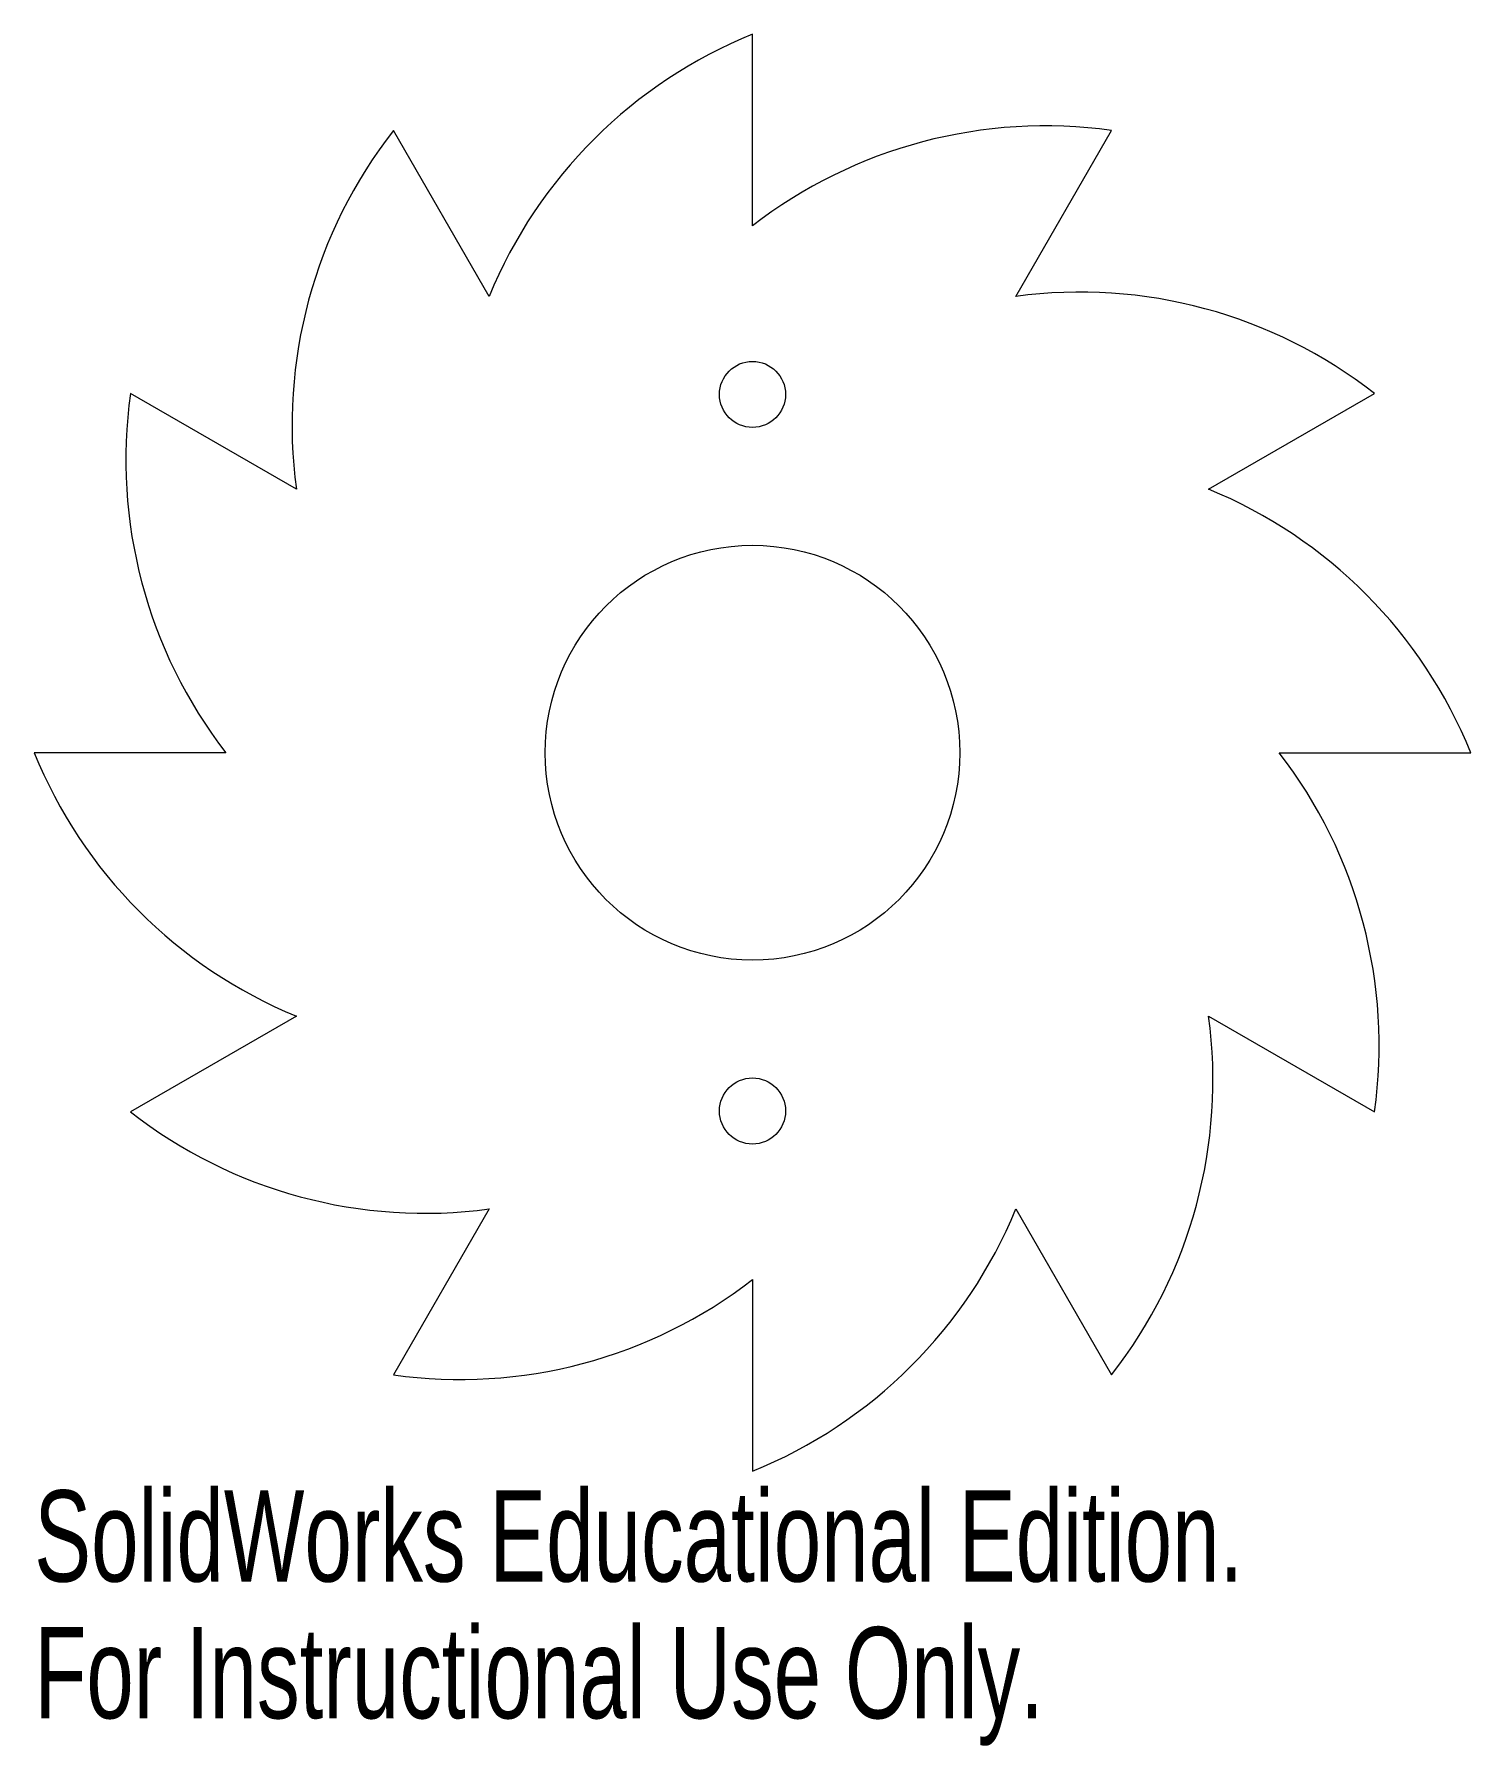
# Model space of a CAD drawing. Header units: inches. Extents: x -1.5 to 1.5, y -2.07 to 1.5.
import ezdxf

# ---------------------------------------------------------------- set-up
doc = ezdxf.new("R2010")
doc.units = ezdxf.units.IN
doc.header["$MEASUREMENT"] = 0
doc.styles.add('SLDTEXTSTYLE0', font='TXT', dxfattribs={"width": 0.7})

msp = doc.modelspace()

# ---------------------------------------------------------------- linework, layer by layer
at = {"color": 7, "linetype": 'Continuous', "lineweight": 15}
for p, q in [((0, 1.1), (0, 1.5)), ((-0.55, 0.9526), (-0.75, 1.299)), ((0.55, 0.9526), (0.75, 1.299)), ((-0.9526, 0.55), (-1.299, 0.75)), ((0.9526, 0.55), (1.299, 0.75)), ((-1.1, 0), (-1.5, 0)), ((1.1, 0), (1.5, 0)), ((-0.9526, -0.55), (-1.299, -0.75)), ((0.9526, -0.55), (1.299, -0.75)), ((-0.55, -0.9526), (-0.75, -1.299)), ((0.55, -0.9526), (0.75, -1.299)), ((0, -1.1), (0, -1.5))]:
    msp.add_line(p, q, dxfattribs=at)
for centre, radius in [((0, 0.748), 0.069), ((0, 0), 0.433), ((0, -0.748), 0.069)]:
    msp.add_circle(centre, radius, dxfattribs=at)
for centre, start, end in [((0.3752, 0.573), 112.0339, 157.6917), ((0.0384, 0.6838), 142.0339, 187.6917), ((0.6114, 0.3087), 82.0339, 127.6917), ((0.6838, -0.0384), 52.0339, 97.6917), ((-0.3087, 0.6114), 172.0339, 217.6917), ((0.573, -0.3752), 22.0339, 67.6917), ((-0.573, 0.3752), 202.0339, 247.6917), ((0.3087, -0.6114), 352.0339, 37.6917), ((-0.0384, -0.6838), 322.0339, 7.6917), ((-0.6838, 0.0384), 232.0339, 277.6917), ((-0.3752, -0.573), 292.0339, 337.6917), ((-0.6114, -0.3087), 262.0339, 307.6917)]:
    msp.add_arc(centre, 1, start, end, dxfattribs=at)

# ---------------------------------------------------------------- texts
at = {"color": 7, "linetype": 'Continuous', "char_height": 0.1903, "attachment_point": 1, "style": 'SLDTEXTSTYLE0'}
for s, insert in [('SolidWorks Educational Edition.', (-1.5, -1.5401)), ('For Instructional Use Only.', (-1.5, -1.8256))]:
    msp.add_mtext(s, dxfattribs=dict(at, insert=insert))

doc.saveas('drawing.dxf')
